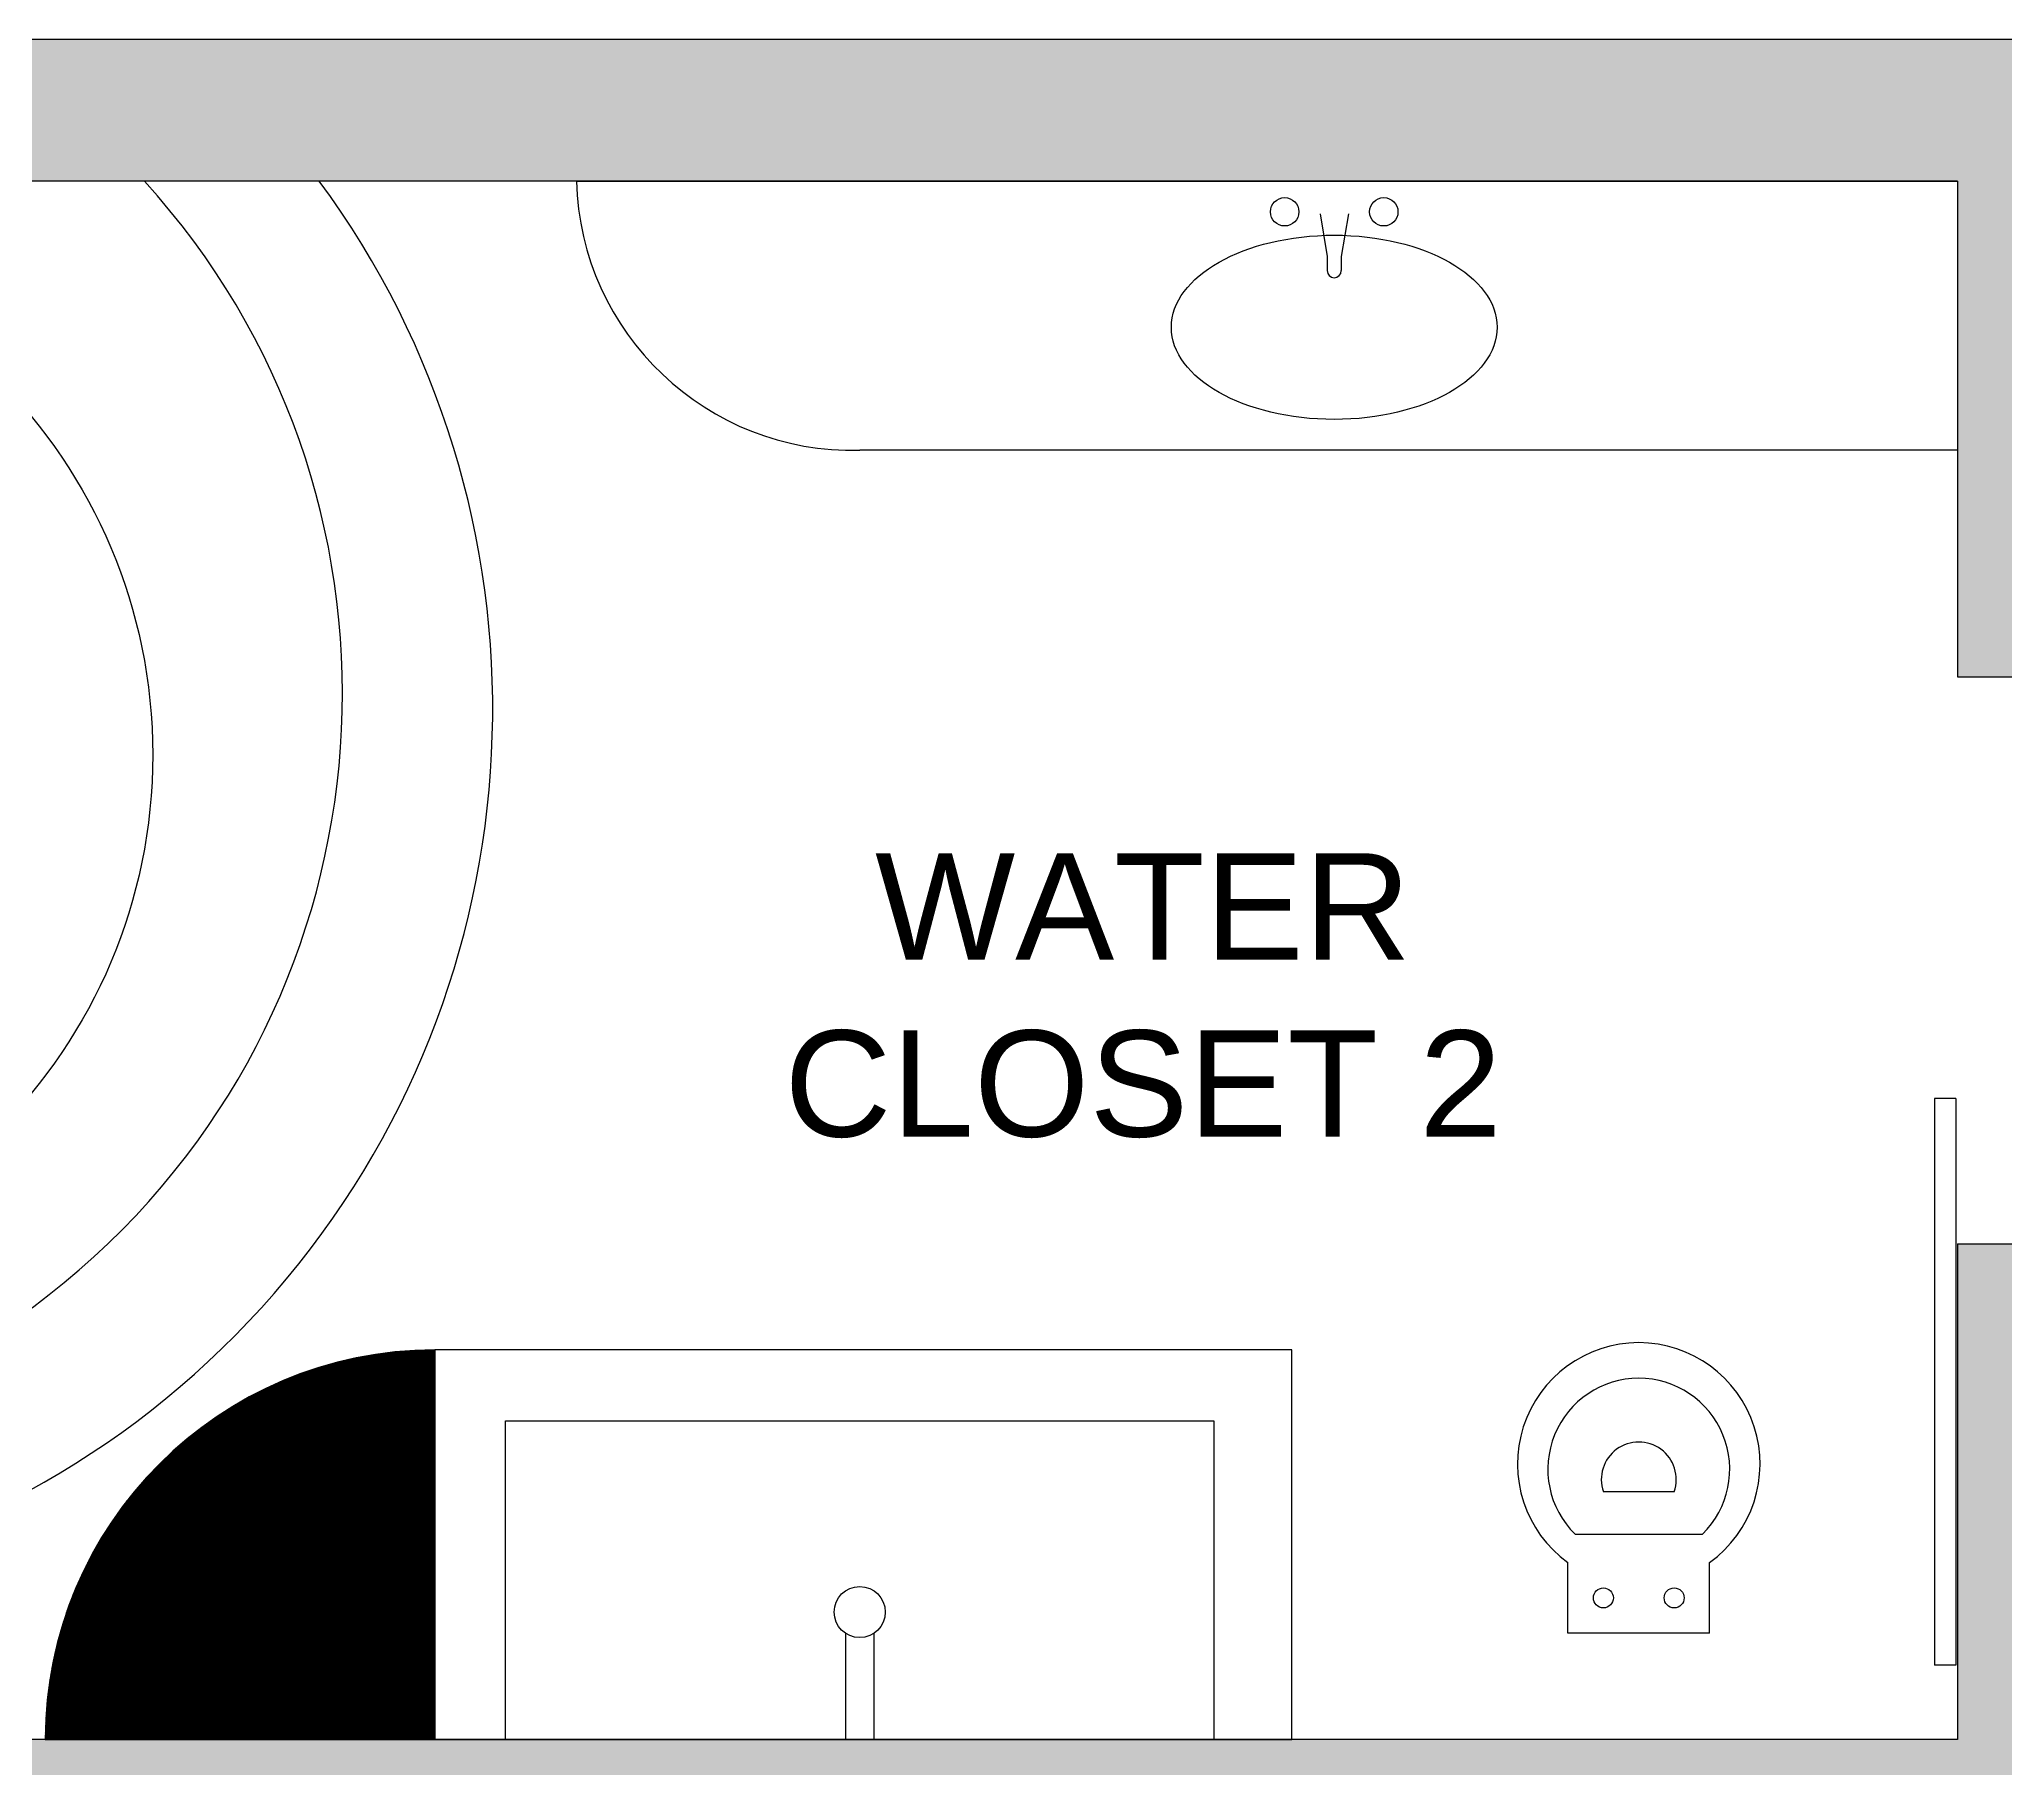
# Model space of a CAD drawing. Header units: millimetres. Extents: x -656 to 1500, y 0 to 1085.
# Drawn here: x 164.2 to 441.7, y 841 to 1085 of the extents above; entities that cross this region are included whole.
import ezdxf

# ---------------------------------------------------------------- set-up
doc = ezdxf.new("R2010")
doc.units = ezdxf.units.MM
for name, color, linetype, lineweight, true_color in [('1 - paredes', 7, 'Continuous', 25, 0x000000), ('2 - portas e janelas', 1, 'Continuous', 25, 0xff0000), ('4 - layouts dos objetos', 83, 'Continuous', 25, 0x63c85c), ('6 - legendas', 7, 'Continuous', 25, 0x000000)]:
    doc.layers.add(name, color=color, linetype=linetype, lineweight=lineweight, true_color=true_color)
doc.styles.add('textstyle3', font='')
doc.styles.get('textstyle3').set_extended_font_data('Arial')

msp = doc.modelspace()

# ---------------------------------------------------------------- hatches: boundary and pattern name
at = {"layer": '1 - paredes', "true_color": 0xa0a0a4}
h = msp.add_hatch(color=252, dxfattribs=at)
h.paths.add_polyline_path([(1030, 1065), (685, 1065), (685, 830), (685, 795), (695, 795), (695, 780), (670, 780), (670, 830), (580, 830), (580, 750), (565, 750), (565, 830), (530, 830), (530, 845), (670, 845), (670, 1065), (450, 1065), (450, 995), (435, 995), (435, 1065), (20, 1065), (20, 905), (26.29, 898.71), (13.79, 886.21), (0, 900), (0, 1085), (1045, 1085), (1045, 1030), (1030, 1030)])
h.paths.add_polyline_path([(435, 915), (450, 915), (450, 830), (435, 830), (200, 830), (200, 770), (185, 770), (185, 830), (70, 830), (56.21, 843.79), (68.71, 856.29), (80, 845), (435, 845)])
at = {"layer": '4 - layouts dos objetos', "true_color": 0x3f2d00}
h = msp.add_hatch(dxfattribs=at)
h.set_pattern_fill('DOTS', color=36, scale=3, angle=30, style=0)
h.set_pattern_definition([(45, (0, 0), (-0.088388348, 0.088388348), [])])
edge = h.paths.add_edge_path()
edge.add_arc((220, 845), 55, 90, 180)
edge.add_line((165, 845), (220, 845))
edge.add_line((220, 845), (220, 900))

# ---------------------------------------------------------------- linework, layer by layer
at = {"layer": '1 - paredes'}
for p, q in [((0, 1085), (1045, 1085)), ((435, 1065), (20, 1065)), ((435, 1065), (435, 995)), ((435, 995), (450, 995)), ((435, 915), (435, 845)), ((435, 915), (450, 915)), ((435, 845), (80, 845))]:
    msp.add_line(p, q, dxfattribs=at)
at = {"layer": '2 - portas e janelas', "color": 1, "true_color": 0xff0000}
for p, q in [((434.75, 935.5), (431.75, 935.5)), ((434.75, 855.5), (431.75, 855.5))]:
    msp.add_line(p, q, dxfattribs=at)
at = {"layer": '2 - portas e janelas', "color": 14, "true_color": 0x800000}
for p, q in [((431.75, 935.5), (431.75, 855.5)), ((434.75, 935.5), (434.75, 855.5))]:
    msp.add_line(p, q, dxfattribs=at)
at = {"layer": '4 - layouts dos objetos'}
for p, q in [((240, 1065), (435, 1065)), ((435, 1065), (435, 1027)), ((345, 1060.35), (346, 1054.35)), ((349, 1060.35), (348, 1054.35)), ((346, 1054.35), (346, 1052.35)), ((348, 1054.35), (348, 1052.35)), ((435, 1027), (280, 1027)), ((341, 900), (220, 900)), ((220, 900), (220, 845)), ((341, 845), (341, 900)), ((230, 845), (230, 890)), ((230, 890), (330, 890)), ((330, 890), (330, 845)), ((385, 880), (395, 880)), ((189, 857), (206, 877)), ((191, 858), (205, 875)), ((190, 872), (205, 860)), ((191, 872), (205, 861)), ((197.6, 860.1), (196.57, 871.7)), ((381, 874), (399, 874)), ((198.3, 862), (197.4, 871)), ((380, 860), (380, 870)), ((400, 860), (400, 870)), ((208, 868), (189, 865)), ((205.7, 868.4), (191, 866)), ((278, 860), (278, 845)), ((282, 860), (282, 845)), ((400, 860), (380, 860)), ((165, 845), (220, 845)), ((220, 845), (341, 845))]:
    msp.add_line(p, q, dxfattribs=at)
for centre, radius in [((340, 1060.65), 2), ((354, 1060.65), 2), ((105, 984), 75.17), ((280, 863), 3.61), ((385, 865), 1.41), ((395, 865), 1.41)]:
    msp.add_circle(centre, radius, dxfattribs=at)
for centre, radius, start, end in [((99.37, 992.64), 107.59, 222.4621, 42.2644), ((102.53, 990.46), 125.65, 244.0251, 36.3874), ((279, 1066), 39.01, 181.4688, 271.4688), ((347, 1052.35), 1, 180, 0), ((220, 845), 55, 90, 180), ((390, 883.9), 17.13, 305.7259, 234.2741), ((390, 883.16), 12.84, 314.498, 225.502), ((390, 881.71), 5.29, 341.0754, 198.9246)]:
    msp.add_arc(centre, radius, start, end, dxfattribs=at)
msp.add_ellipse((347, 1044.35), major_axis=(-23, 0), ratio=0.565217, dxfattribs=at)

# ---------------------------------------------------------------- texts
at = {"layer": '6 - legendas', "insert": (320, 950), "char_height": 1, "attachment_point": 5, "style": 'textstyle3'}
msp.add_mtext('\\H15;WATER\\PCLOSET 2', dxfattribs=at)

doc.saveas('drawing.dxf')
